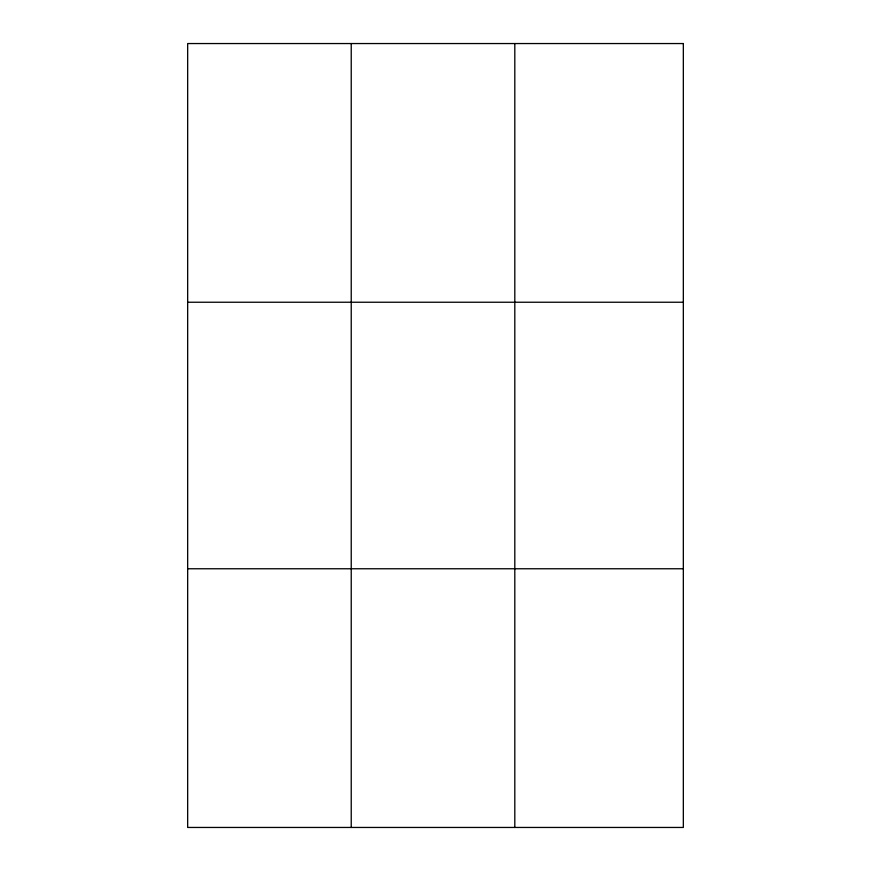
<?xml version="1.0" encoding="UTF-8"?>
<svg xmlns="http://www.w3.org/2000/svg" width="871" height="871" viewBox="0 0 871 871"><rect width="100%" height="100%" fill="white"/><g stroke="black" fill="none" stroke-linecap="round" stroke-linejoin="round"><path stroke-width="1.31" d="M351.231 827.45L351.231 43.55M514.805 827.45L514.805 43.55M187.668 302.237L683.332 302.237M187.668 568.763L683.332 568.763M683.332 43.55L683.332 827.45L187.668 827.45L187.668 43.55L683.332 43.55"/></g></svg>
